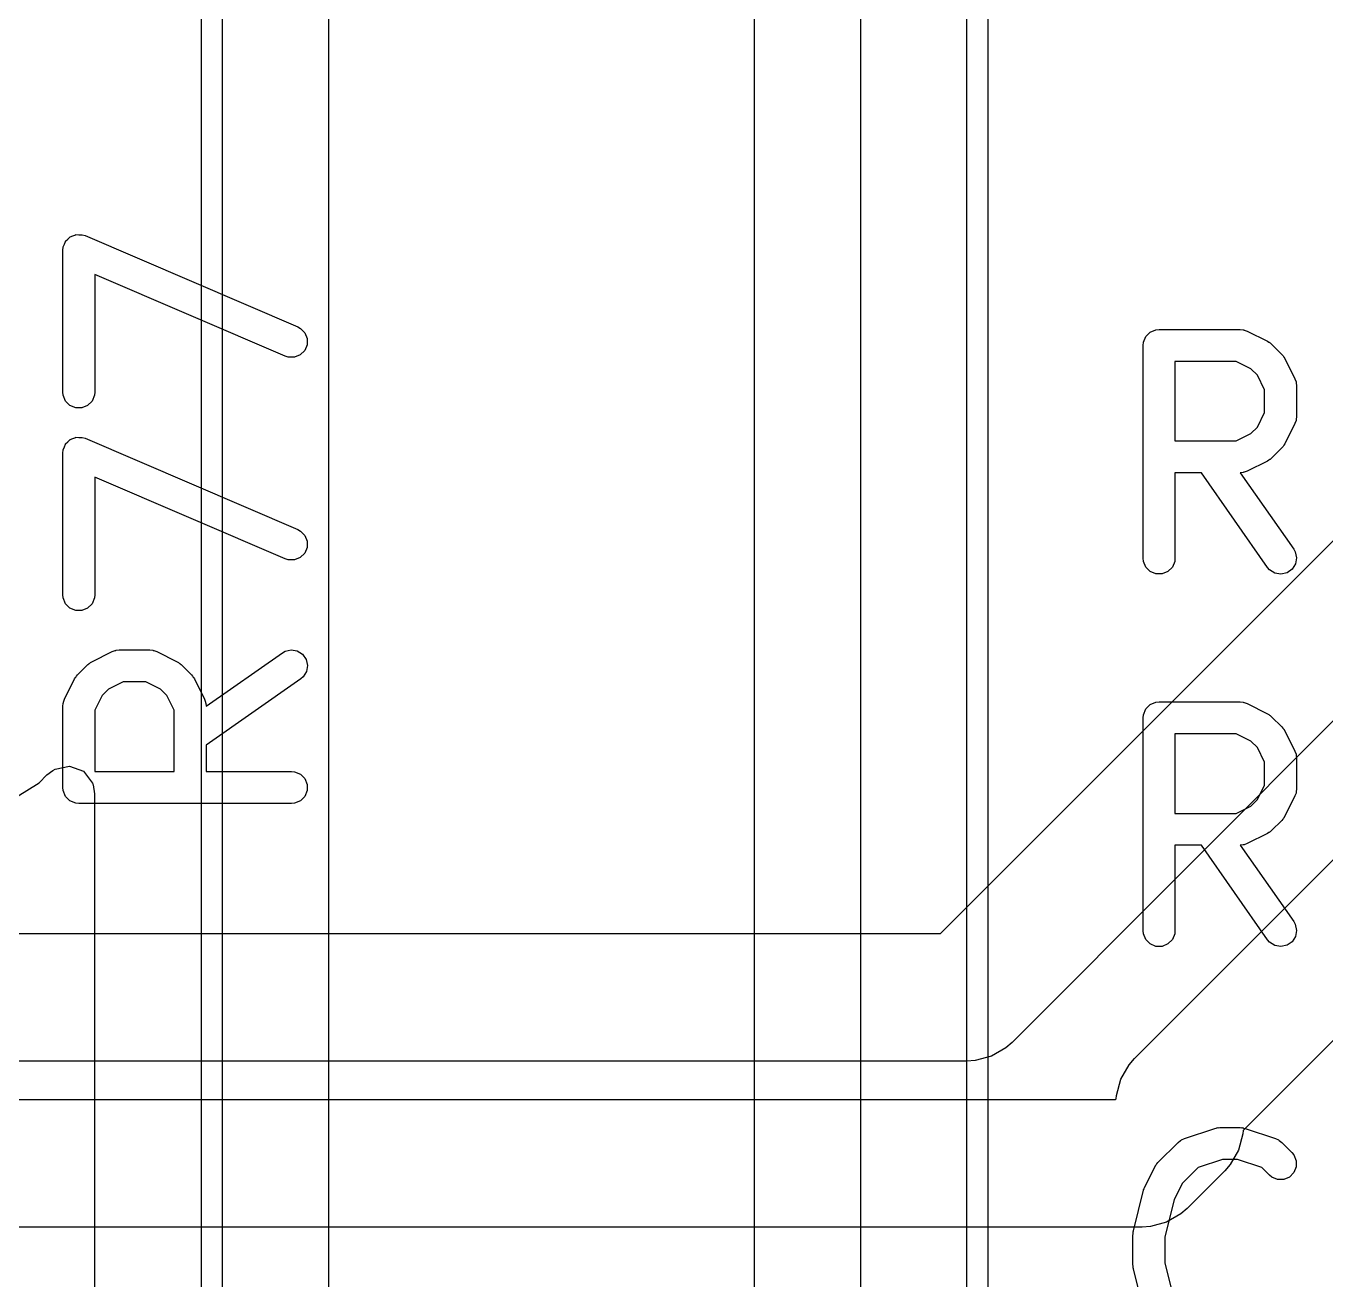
# Model space of a CAD drawing. Header units: inches. Extents: x 1.3 to 5.24, y -7.03 to -1.12.
# Drawn here: x 2.7983 to 3.0389, y -3.694 to -3.4621 of the extents above; entities that cross this region are included whole.
import ezdxf

# ---------------------------------------------------------------- set-up
doc = ezdxf.new("R2010")
doc.units = ezdxf.units.IN
doc.header["$MEASUREMENT"] = 0
for name, color, linetype, true_color in [('B.Cu', 153, 'CONTINUOUS', 0x4d7fc4), ('F.Cu', 13, 'CONTINUOUS', 0xc83434), ('F.Silkscreen', 41, 'CONTINUOUS', 0xf2eda1), ('In1.Cu', 91, 'CONTINUOUS', 0x7fc87f), ('In2.Cu', 33, 'CONTINUOUS', 0xce7d2c)]:
    doc.layers.add(name, color=color, linetype=linetype, true_color=true_color)

msp = doc.modelspace()

# ---------------------------------------------------------------- linework, layer by layer
at = {"layer": 'B.Cu', "linetype": 'CONTINUOUS'}
for p, q in [((2.93307, -2.87402), (2.93307, -3.75984)), ((2.85433, -3.72587), (2.85433, -2.89032)), ((2.83069, -2.90255), (2.83069, -3.71133)), ((2.97244, -3.5595), (2.97244, -3.35427)), ((2.97244, -3.70954), (2.97244, -3.5595))]:
    msp.add_line(p, q, dxfattribs=at)
at = {"layer": 'F.Cu', "linetype": 'CONTINUOUS'}
for p, q in [((2.95276, -3.12992), (2.95276, -3.77953)), ((2.83465, -3.72242), (2.83465, -3.15438)), ((2.9764, -3.7197), (2.9764, -3.22662)), ((2.80368, -3.59956), (2.80636, -3.59898)), ((2.80636, -3.59898), (2.80894, -3.59994)), ((2.80072, -3.60206), (2.80217, -3.60061)), ((2.80217, -3.60061), (2.80329, -3.59978)), ((2.80329, -3.59978), (2.80368, -3.59956)), ((2.80894, -3.59994), (2.81059, -3.60214)), ((2.79485, -3.60568), (2.80072, -3.60206)), ((2.81059, -3.60214), (2.81066, -3.60234)), ((2.81066, -3.60234), (2.8107, -3.60242)), ((2.8107, -3.60242), (2.811, -3.60413)), ((2.811, -3.60413), (2.811, -3.70269))]:
    msp.add_line(p, q, dxfattribs=at)
at = {"layer": 'F.Silkscreen', "linetype": 'CONTINUOUS'}
for p, q in [((2.80697, -3.50088), (2.80749, -3.50067)), ((2.80749, -3.50067), (2.80751, -3.50067)), ((2.80751, -3.50067), (2.80752, -3.50066)), ((2.80752, -3.50066), (2.80808, -3.50067)), ((2.80808, -3.50067), (2.80864, -3.50067)), ((2.80864, -3.50067), (2.80866, -3.50067)), ((2.80866, -3.50067), (2.80868, -3.50067)), ((2.80868, -3.50067), (2.80923, -3.50085)), ((2.80511, -3.50356), (2.80517, -3.50299)), ((2.80517, -3.50295), (2.80539, -3.50244)), ((2.80517, -3.50297), (2.80517, -3.50295)), ((2.80517, -3.50299), (2.80517, -3.50297)), ((2.80539, -3.50244), (2.80561, -3.50192)), ((2.80561, -3.50192), (2.80562, -3.50191)), ((2.80562, -3.50191), (2.80563, -3.50189)), ((2.80563, -3.50189), (2.80603, -3.5015)), ((2.80603, -3.5015), (2.80642, -3.50111)), ((2.80642, -3.50111), (2.80644, -3.5011)), ((2.80644, -3.5011), (2.80645, -3.50109)), ((2.80645, -3.50109), (2.80697, -3.50088)), ((2.80923, -3.50085), (2.8486, -3.51772)), ((2.80511, -3.52981), (2.80511, -3.50356)), ((2.84627, -3.52315), (2.81102, -3.50804)), ((2.81102, -3.50804), (2.81102, -3.52981)), ((2.8486, -3.51772), (2.8491, -3.518)), ((2.8491, -3.518), (2.84991, -3.51882)), ((2.84991, -3.51882), (2.85034, -3.51989)), ((2.85034, -3.51989), (2.85032, -3.52105)), ((3.0051, -3.52058), (3.00555, -3.51951)), ((3.00555, -3.51951), (3.00636, -3.5187)), ((3.00636, -3.5187), (3.00742, -3.51826)), ((3.00742, -3.51826), (3.008, -3.5182)), ((3.008, -3.5182), (3.023, -3.5182)), ((3.023, -3.5182), (3.02357, -3.51826)), ((3.02357, -3.51826), (3.02367, -3.5183)), ((3.02367, -3.5183), (3.02378, -3.51831)), ((3.02378, -3.51831), (3.02432, -3.51851)), ((3.02432, -3.51851), (3.02807, -3.52039)), ((2.84987, -3.52211), (2.84904, -3.52291)), ((2.85032, -3.52105), (2.84987, -3.52211)), ((3.00505, -3.52115), (3.0051, -3.52058)), ((3.00505, -3.56052), (3.00505, -3.52115)), ((3.02807, -3.52039), (3.02832, -3.52054)), ((3.02832, -3.52054), (3.02839, -3.52057)), ((3.02839, -3.52057), (3.02847, -3.52064)), ((3.02847, -3.52064), (3.02856, -3.5207)), ((3.02856, -3.5207), (3.02861, -3.52076)), ((3.02861, -3.52076), (3.02884, -3.52094)), ((3.02884, -3.52094), (3.03071, -3.52282)), ((2.84682, -3.52332), (2.84627, -3.52315)), ((2.84797, -3.52334), (2.84682, -3.52332)), ((2.84904, -3.52291), (2.84797, -3.52334)), ((3.0223, -3.52411), (3.01095, -3.52411)), ((3.01095, -3.52411), (3.01095, -3.53882)), ((3.025, -3.52546), (3.0223, -3.52411)), ((3.03071, -3.52282), (3.0309, -3.52304)), ((3.0309, -3.52304), (3.03096, -3.52309)), ((3.03096, -3.52309), (3.03101, -3.52318)), ((3.03101, -3.52318), (3.03108, -3.52326)), ((3.03108, -3.52326), (3.03111, -3.52334)), ((3.03111, -3.52334), (3.03126, -3.52358)), ((3.03126, -3.52358), (3.03314, -3.52733)), ((3.0262, -3.52665), (3.025, -3.52546)), ((3.02754, -3.52935), (3.0262, -3.52665)), ((3.02754, -3.53358), (3.02754, -3.52935)), ((3.03314, -3.52733), (3.03335, -3.52787)), ((3.03335, -3.52787), (3.03335, -3.52798)), ((3.03335, -3.52798), (3.03339, -3.52808)), ((3.03339, -3.52808), (3.03345, -3.52865)), ((3.03345, -3.52865), (3.03345, -3.53428)), ((2.80517, -3.53038), (2.80511, -3.52981)), ((2.80561, -3.53145), (2.80517, -3.53038)), ((2.80642, -3.53226), (2.80561, -3.53145)), ((2.81052, -3.53145), (2.8097, -3.53226)), ((2.81096, -3.53038), (2.81052, -3.53145)), ((2.81102, -3.52981), (2.81096, -3.53038)), ((2.80749, -3.5327), (2.80642, -3.53226)), ((2.80864, -3.5327), (2.80749, -3.5327)), ((2.8097, -3.53226), (2.80864, -3.5327)), ((3.0262, -3.53628), (3.02754, -3.53358)), ((3.03345, -3.53428), (3.03339, -3.53485)), ((3.025, -3.53748), (3.0262, -3.53628)), ((3.03314, -3.5356), (3.03126, -3.53935)), ((3.03335, -3.53506), (3.03314, -3.5356)), ((3.03339, -3.53485), (3.03335, -3.53495)), ((3.03335, -3.53495), (3.03335, -3.53506)), ((2.80563, -3.53939), (2.80603, -3.539)), ((2.80603, -3.539), (2.80642, -3.5386)), ((2.80642, -3.5386), (2.80644, -3.5386)), ((2.80644, -3.5386), (2.80645, -3.53858)), ((2.80645, -3.53858), (2.80697, -3.53837)), ((2.80697, -3.53837), (2.80749, -3.53816)), ((2.80749, -3.53816), (2.80751, -3.53816)), ((2.80751, -3.53816), (2.80752, -3.53815)), ((2.80752, -3.53815), (2.80808, -3.53816)), ((2.80808, -3.53816), (2.80864, -3.53816)), ((2.80864, -3.53816), (2.80866, -3.53817)), ((2.80866, -3.53817), (2.80868, -3.53817)), ((2.80868, -3.53817), (2.80923, -3.53834)), ((2.80923, -3.53834), (2.8486, -3.55522)), ((3.01095, -3.53882), (3.0223, -3.53882)), ((3.0223, -3.53882), (3.025, -3.53748)), ((2.80511, -3.54106), (2.80517, -3.54048)), ((2.80511, -3.5673), (2.80511, -3.54106)), ((2.80517, -3.54045), (2.80539, -3.53993)), ((2.80517, -3.54046), (2.80517, -3.54045)), ((2.80517, -3.54048), (2.80517, -3.54046)), ((2.80539, -3.53993), (2.80561, -3.53942)), ((2.80561, -3.53942), (2.80562, -3.5394)), ((2.80562, -3.5394), (2.80563, -3.53939)), ((3.03071, -3.54012), (3.02884, -3.54199)), ((3.0309, -3.53989), (3.03071, -3.54012)), ((3.03096, -3.53984), (3.0309, -3.53989)), ((3.03101, -3.53975), (3.03096, -3.53984)), ((3.03108, -3.53967), (3.03101, -3.53975)), ((3.03111, -3.5396), (3.03108, -3.53967)), ((3.03126, -3.53935), (3.03111, -3.5396)), ((3.02807, -3.54254), (3.02432, -3.54442)), ((3.02832, -3.54239), (3.02807, -3.54254)), ((3.02839, -3.54236), (3.02832, -3.54239)), ((3.02847, -3.54229), (3.02839, -3.54236)), ((3.02856, -3.54223), (3.02847, -3.54229)), ((3.02861, -3.54218), (3.02856, -3.54223)), ((3.02884, -3.54199), (3.02861, -3.54218)), ((2.84627, -3.56064), (2.81102, -3.54554)), ((2.81102, -3.54554), (2.81102, -3.5673)), ((3.01584, -3.54473), (3.01095, -3.54473)), ((3.01095, -3.54473), (3.01095, -3.56052)), ((3.02808, -3.56222), (3.01584, -3.54473)), ((3.02357, -3.54467), (3.02304, -3.54473)), ((3.02304, -3.54473), (3.03292, -3.55883)), ((3.02367, -3.54463), (3.02357, -3.54467)), ((3.02378, -3.54462), (3.02367, -3.54463)), ((3.02432, -3.54442), (3.02378, -3.54462)), ((2.8486, -3.55522), (2.8491, -3.5555)), ((2.8491, -3.5555), (2.84991, -3.55632)), ((2.84991, -3.55632), (2.85034, -3.55739)), ((2.85034, -3.55739), (2.85032, -3.55854)), ((2.84682, -3.56082), (2.84627, -3.56064)), ((2.84797, -3.56083), (2.84682, -3.56082)), ((2.84904, -3.56041), (2.84797, -3.56083)), ((2.84987, -3.5596), (2.84904, -3.56041)), ((2.85032, -3.55854), (2.84987, -3.5596)), ((3.0051, -3.5611), (3.00505, -3.56052)), ((3.01095, -3.56052), (3.0109, -3.5611)), ((3.03292, -3.55883), (3.0332, -3.55934)), ((3.0332, -3.55934), (3.03345, -3.56046)), ((3.03345, -3.56046), (3.03325, -3.56159)), ((3.00555, -3.56216), (3.0051, -3.5611)), ((3.00636, -3.56298), (3.00555, -3.56216)), ((3.00742, -3.56342), (3.00636, -3.56298)), ((3.00964, -3.56298), (3.00858, -3.56342)), ((3.01046, -3.56216), (3.00964, -3.56298)), ((3.0109, -3.5611), (3.01046, -3.56216)), ((3.02846, -3.56266), (3.02808, -3.56222)), ((3.02943, -3.56328), (3.02846, -3.56266)), ((3.03056, -3.56348), (3.02943, -3.56328)), ((3.03169, -3.56323), (3.03056, -3.56348)), ((3.03263, -3.56257), (3.03169, -3.56323)), ((3.03325, -3.56159), (3.03263, -3.56257)), ((3.00858, -3.56342), (3.00742, -3.56342)), ((2.80517, -3.56788), (2.80511, -3.5673)), ((2.80561, -3.56894), (2.80517, -3.56788)), ((2.81096, -3.56788), (2.81052, -3.56894)), ((2.81102, -3.5673), (2.81096, -3.56788)), ((2.80642, -3.56976), (2.80561, -3.56894)), ((2.80749, -3.5702), (2.80642, -3.56976)), ((2.80864, -3.5702), (2.80749, -3.5702)), ((2.8097, -3.56976), (2.80864, -3.5702)), ((2.81052, -3.56894), (2.8097, -3.56976)), ((2.81424, -3.57779), (2.81478, -3.57758)), ((2.81478, -3.57758), (2.81489, -3.57757)), ((2.81489, -3.57757), (2.81499, -3.57753)), ((2.81499, -3.57753), (2.81556, -3.57747)), ((2.81556, -3.57747), (2.82119, -3.57747)), ((2.82119, -3.57747), (2.82176, -3.57753)), ((2.82176, -3.57753), (2.82186, -3.57757)), ((2.82186, -3.57757), (2.82197, -3.57758)), ((2.82197, -3.57758), (2.82251, -3.57779)), ((2.84574, -3.57801), (2.84625, -3.57772)), ((2.84625, -3.57772), (2.84737, -3.57748)), ((2.84737, -3.57748), (2.8485, -3.57768)), ((2.8485, -3.57768), (2.84948, -3.57829)), ((2.80973, -3.58021), (2.80995, -3.58003)), ((2.80995, -3.58003), (2.81, -3.57997)), ((2.81, -3.57997), (2.81009, -3.57991)), ((2.81009, -3.57991), (2.81017, -3.57985)), ((2.81017, -3.57985), (2.81024, -3.57982)), ((2.81024, -3.57982), (2.81049, -3.57966)), ((2.81049, -3.57966), (2.81424, -3.57779)), ((2.82251, -3.57779), (2.82626, -3.57966)), ((2.82626, -3.57966), (2.82651, -3.57982)), ((2.82651, -3.57982), (2.82658, -3.57985)), ((2.82658, -3.57985), (2.82666, -3.57991)), ((2.82666, -3.57991), (2.82675, -3.57997)), ((2.82675, -3.57997), (2.8268, -3.58003)), ((2.8268, -3.58003), (2.82702, -3.58021)), ((2.83163, -3.58788), (2.84574, -3.57801)), ((2.84948, -3.57829), (2.85014, -3.57924)), ((2.85014, -3.57924), (2.85039, -3.58036)), ((2.80745, -3.58261), (2.80748, -3.58254)), ((2.80748, -3.58254), (2.80755, -3.58246)), ((2.80755, -3.58246), (2.80761, -3.58237)), ((2.80761, -3.58237), (2.80766, -3.58232)), ((2.80766, -3.58232), (2.80785, -3.58209)), ((2.80785, -3.58209), (2.80973, -3.58021)), ((2.82702, -3.58021), (2.8289, -3.58209)), ((2.8289, -3.58209), (2.82909, -3.58232)), ((2.82909, -3.58232), (2.82914, -3.58237)), ((2.82914, -3.58237), (2.8292, -3.58246)), ((2.8292, -3.58246), (2.82927, -3.58254)), ((2.82927, -3.58254), (2.8293, -3.58261)), ((2.84957, -3.58247), (2.84913, -3.58285)), ((2.85019, -3.5815), (2.84957, -3.58247)), ((2.85039, -3.58036), (2.85019, -3.5815)), ((2.80542, -3.58661), (2.8073, -3.58286)), ((2.8073, -3.58286), (2.80745, -3.58261)), ((2.81356, -3.58473), (2.81237, -3.58593)), ((2.81626, -3.58338), (2.81356, -3.58473)), ((2.82049, -3.58338), (2.81626, -3.58338)), ((2.82319, -3.58473), (2.82049, -3.58338)), ((2.82438, -3.58593), (2.82319, -3.58473)), ((2.8293, -3.58261), (2.82945, -3.58286)), ((2.82945, -3.58286), (2.83133, -3.58661)), ((2.84913, -3.58285), (2.83164, -3.59509)), ((2.80511, -3.58793), (2.80517, -3.58735)), ((2.80517, -3.58735), (2.80521, -3.58725)), ((2.80521, -3.58725), (2.80522, -3.58715)), ((2.80522, -3.58715), (2.80542, -3.58661)), ((2.81237, -3.58593), (2.81102, -3.58862)), ((2.82573, -3.58862), (2.82438, -3.58593)), ((2.83133, -3.58661), (2.83153, -3.58715)), ((2.83153, -3.58715), (2.83154, -3.58725)), ((2.83154, -3.58725), (2.83158, -3.58735)), ((2.83158, -3.58735), (2.83163, -3.58788)), ((3.00636, -3.5876), (3.00742, -3.58716)), ((3.00742, -3.58716), (3.008, -3.5871)), ((3.008, -3.5871), (3.023, -3.5871)), ((3.023, -3.5871), (3.02357, -3.58716)), ((3.02357, -3.58716), (3.02367, -3.5872)), ((3.02367, -3.5872), (3.02378, -3.5872)), ((3.02378, -3.5872), (3.02432, -3.58741)), ((2.80511, -3.60292), (2.80511, -3.58793)), ((2.81102, -3.58862), (2.81102, -3.59997)), ((2.82573, -3.59997), (2.82573, -3.58862)), ((3.00505, -3.59005), (3.0051, -3.58948)), ((3.0051, -3.58948), (3.00555, -3.58841)), ((3.00555, -3.58841), (3.00636, -3.5876)), ((3.02432, -3.58741), (3.02807, -3.58929)), ((3.02807, -3.58929), (3.02832, -3.58944)), ((3.02832, -3.58944), (3.02839, -3.58947)), ((3.02839, -3.58947), (3.02847, -3.58954)), ((3.02847, -3.58954), (3.02856, -3.58959)), ((3.02856, -3.58959), (3.02861, -3.58965)), ((3.02861, -3.58965), (3.02884, -3.58984)), ((3.00505, -3.62942), (3.00505, -3.59005)), ((3.02884, -3.58984), (3.03071, -3.59171)), ((3.03071, -3.59171), (3.0309, -3.59194)), ((3.0309, -3.59194), (3.03096, -3.59199)), ((3.03096, -3.59199), (3.03101, -3.59208)), ((3.03101, -3.59208), (3.03108, -3.59216)), ((3.03108, -3.59216), (3.03111, -3.59223)), ((3.0223, -3.593), (3.01095, -3.593)), ((3.01095, -3.593), (3.01095, -3.60772)), ((3.025, -3.59435), (3.0223, -3.593)), ((3.0262, -3.59555), (3.025, -3.59435)), ((3.03111, -3.59223), (3.03126, -3.59248)), ((3.03126, -3.59248), (3.03314, -3.59623)), ((2.83164, -3.59509), (2.83164, -3.59997)), ((3.02754, -3.59825), (3.0262, -3.59555)), ((3.03314, -3.59623), (3.03335, -3.59677)), ((3.03335, -3.59677), (3.03335, -3.59688)), ((3.03335, -3.59688), (3.03339, -3.59697)), ((3.03339, -3.59697), (3.03345, -3.59755)), ((3.02754, -3.60248), (3.02754, -3.59825)), ((3.03345, -3.59755), (3.03345, -3.60318)), ((2.81102, -3.59997), (2.82573, -3.59997)), ((2.83164, -3.59997), (2.84743, -3.59997)), ((2.84743, -3.59997), (2.84801, -3.60003)), ((2.84801, -3.60003), (2.84907, -3.60047)), ((2.84907, -3.60047), (2.84989, -3.60128)), ((2.84989, -3.60128), (2.85033, -3.60235)), ((2.80517, -3.6035), (2.80511, -3.60292)), ((2.80561, -3.60457), (2.80517, -3.6035)), ((2.85033, -3.6035), (2.84989, -3.60457)), ((2.85033, -3.60235), (2.85033, -3.6035)), ((3.0262, -3.60518), (3.02754, -3.60248)), ((3.03335, -3.60396), (3.03314, -3.6045)), ((3.03339, -3.60375), (3.03335, -3.60385)), ((3.03335, -3.60385), (3.03335, -3.60396)), ((3.03345, -3.60318), (3.03339, -3.60375)), ((2.80642, -3.60538), (2.80561, -3.60457)), ((2.80749, -3.60582), (2.80642, -3.60538)), ((2.80806, -3.60588), (2.80749, -3.60582)), ((2.84743, -3.60588), (2.80806, -3.60588)), ((2.84801, -3.60582), (2.84743, -3.60588)), ((2.84907, -3.60538), (2.84801, -3.60582)), ((2.84989, -3.60457), (2.84907, -3.60538)), ((3.0223, -3.60772), (3.025, -3.60637)), ((3.025, -3.60637), (3.0262, -3.60518)), ((3.03314, -3.6045), (3.03126, -3.60825)), ((3.01095, -3.60772), (3.0223, -3.60772)), ((3.03071, -3.60901), (3.02884, -3.61089)), ((3.0309, -3.60879), (3.03071, -3.60901)), ((3.03096, -3.60874), (3.0309, -3.60879)), ((3.03101, -3.60865), (3.03096, -3.60874)), ((3.03108, -3.60857), (3.03101, -3.60865)), ((3.03111, -3.60849), (3.03108, -3.60857)), ((3.03126, -3.60825), (3.03111, -3.60849)), ((3.02807, -3.61144), (3.02432, -3.61332)), ((3.02832, -3.61128), (3.02807, -3.61144)), ((3.02839, -3.61125), (3.02832, -3.61128)), ((3.02847, -3.61119), (3.02839, -3.61125)), ((3.02856, -3.61113), (3.02847, -3.61119)), ((3.02861, -3.61107), (3.02856, -3.61113)), ((3.02884, -3.61089), (3.02861, -3.61107)), ((3.01584, -3.61363), (3.01095, -3.61363)), ((3.01095, -3.61363), (3.01095, -3.62942)), ((3.02808, -3.63112), (3.01584, -3.61363)), ((3.02357, -3.61357), (3.02304, -3.61362)), ((3.02304, -3.61362), (3.03292, -3.62773)), ((3.02367, -3.61353), (3.02357, -3.61357)), ((3.02378, -3.61352), (3.02367, -3.61353)), ((3.02432, -3.61332), (3.02378, -3.61352)), ((3.03292, -3.62773), (3.0332, -3.62823)), ((3.0332, -3.62823), (3.03345, -3.62936)), ((3.0051, -3.63), (3.00505, -3.62942)), ((3.00555, -3.63106), (3.0051, -3.63)), ((3.0109, -3.63), (3.01046, -3.63106)), ((3.01095, -3.62942), (3.0109, -3.63)), ((3.03325, -3.63049), (3.03263, -3.63146)), ((3.03345, -3.62936), (3.03325, -3.63049)), ((3.00636, -3.63188), (3.00555, -3.63106)), ((3.00742, -3.63232), (3.00636, -3.63188)), ((3.00858, -3.63232), (3.00742, -3.63232)), ((3.00964, -3.63188), (3.00858, -3.63232)), ((3.01046, -3.63106), (3.00964, -3.63188)), ((3.02846, -3.63155), (3.02808, -3.63112)), ((3.02943, -3.63217), (3.02846, -3.63155)), ((3.03056, -3.63237), (3.02943, -3.63217)), ((3.03169, -3.63212), (3.03056, -3.63237)), ((3.03263, -3.63146), (3.03169, -3.63212)), ((3.01269, -3.66787), (3.01832, -3.66599)), ((3.01832, -3.66599), (3.0186, -3.66593)), ((3.0186, -3.66593), (3.01867, -3.6659)), ((3.01867, -3.6659), (3.01878, -3.66589)), ((3.01878, -3.66589), (3.01888, -3.66586)), ((3.01888, -3.66586), (3.01896, -3.66587)), ((3.01896, -3.66587), (3.01925, -3.66584)), ((3.01925, -3.66584), (3.023, -3.66584)), ((3.023, -3.66584), (3.02329, -3.66587)), ((3.02329, -3.66587), (3.02337, -3.66586)), ((3.02337, -3.66586), (3.02347, -3.66589)), ((3.02347, -3.66589), (3.02357, -3.6659)), ((3.02357, -3.6659), (3.02365, -3.66593)), ((3.02365, -3.66593), (3.02393, -3.66599)), ((3.02393, -3.66599), (3.02956, -3.66787)), ((3.00779, -3.67233), (3.01154, -3.66858)), ((3.01154, -3.66858), (3.01198, -3.66821)), ((3.01198, -3.66821), (3.01208, -3.66817)), ((3.01208, -3.66817), (3.01216, -3.6681)), ((3.01216, -3.6681), (3.01269, -3.66787)), ((3.02956, -3.66787), (3.03009, -3.6681)), ((3.03009, -3.6681), (3.03017, -3.66817)), ((3.03017, -3.66817), (3.03026, -3.66821)), ((3.03026, -3.66821), (3.03071, -3.66858)), ((3.03071, -3.66858), (3.03259, -3.67045)), ((3.03259, -3.67045), (3.03295, -3.6709)), ((3.03295, -3.6709), (3.03339, -3.67197)), ((3.00536, -3.67685), (3.00723, -3.6731)), ((3.00723, -3.6731), (3.00739, -3.67285)), ((3.00739, -3.67285), (3.00742, -3.67278)), ((3.00742, -3.67278), (3.00749, -3.67269)), ((3.00749, -3.67269), (3.00754, -3.67261)), ((3.00754, -3.67261), (3.0076, -3.67255)), ((3.0076, -3.67255), (3.00779, -3.67233)), ((3.01522, -3.67325), (3.0123, -3.67617)), ((3.01973, -3.67174), (3.01522, -3.67325)), ((3.02252, -3.67174), (3.01973, -3.67174)), ((3.02703, -3.67325), (3.02252, -3.67174)), ((3.02841, -3.67463), (3.02703, -3.67325)), ((3.03339, -3.67312), (3.03295, -3.67418)), ((3.03339, -3.67197), (3.03339, -3.67312)), ((3.0123, -3.67617), (3.01079, -3.6792)), ((3.02886, -3.675), (3.02841, -3.67463)), ((3.02992, -3.67544), (3.02886, -3.675)), ((3.03107, -3.67544), (3.02992, -3.67544)), ((3.03214, -3.675), (3.03107, -3.67544)), ((3.03295, -3.67418), (3.03214, -3.675)), ((3.00326, -3.68495), (3.00514, -3.67745)), ((3.00514, -3.67745), (3.00515, -3.67741)), ((3.00515, -3.67739), (3.00524, -3.67715)), ((3.00515, -3.67741), (3.00515, -3.67739)), ((3.00524, -3.67715), (3.00533, -3.6769)), ((3.00533, -3.6769), (3.00534, -3.67689)), ((3.00534, -3.67689), (3.00536, -3.67685)), ((3.01079, -3.6792), (3.00908, -3.68603)), ((3.00317, -3.68566), (3.00318, -3.68556)), ((3.00317, -3.69129), (3.00317, -3.68566)), ((3.00318, -3.68552), (3.00321, -3.68531)), ((3.00318, -3.68556), (3.00318, -3.68552)), ((3.00321, -3.68531), (3.00323, -3.68509)), ((3.00323, -3.68509), (3.00325, -3.68505)), ((3.00325, -3.68505), (3.00326, -3.68495)), ((3.00908, -3.68603), (3.00908, -3.69093)), ((3.00318, -3.69139), (3.00317, -3.69129)), ((3.00318, -3.69143), (3.00318, -3.69139)), ((3.00321, -3.69165), (3.00318, -3.69143)), ((3.00323, -3.69187), (3.00321, -3.69165)), ((3.00325, -3.69191), (3.00323, -3.69187)), ((3.00326, -3.69201), (3.00325, -3.69191)), ((3.00514, -3.6995), (3.00326, -3.69201)), ((3.00908, -3.69093), (3.01079, -3.69776))]:
    msp.add_line(p, q, dxfattribs=at)
at = {"layer": 'In1.Cu', "linetype": 'CONTINUOUS'}
for p, q in [((2.95276, -2.87402), (2.95276, -3.7157)), ((2.83465, -3.74016), (2.83465, -2.89848))]:
    msp.add_line(p, q, dxfattribs=at)
at = {"layer": 'In2.Cu', "linetype": 'CONTINUOUS'}
for p, q in [((2.96755, -3.62992), (3.27559, -3.32188)), ((3.29575, -3.33512), (2.98079, -3.65008)), ((3.00346, -3.65307), (3.18062, -3.4759)), ((3.19387, -3.49606), (3.02356, -3.66637)), ((2.59843, -3.62992), (2.96755, -3.62992)), ((2.97963, -3.6511), (2.97696, -3.65264)), ((2.98079, -3.65008), (2.97963, -3.6511)), ((2.97244, -3.65354), (2.60332, -3.65354)), ((2.97398, -3.65344), (2.97244, -3.65354)), ((2.97696, -3.65264), (2.97398, -3.65344)), ((3.0009, -3.6569), (3.00244, -3.65423)), ((3.00244, -3.65423), (3.00346, -3.65307)), ((3.0001, -3.65988), (3.0009, -3.6569)), ((2.62677, -3.66063), (2.98516, -3.66063)), ((2.98516, -3.66063), (2.99995, -3.66063)), ((2.99995, -3.66063), (3.00006, -3.66053)), ((3.00006, -3.66053), (3.0001, -3.65988)), ((3.02356, -3.66637), (3.02352, -3.66702)), ((3.02352, -3.66702), (3.02272, -3.67)), ((3.02272, -3.67), (3.02118, -3.67267)), ((3.02016, -3.67383), (3.0132, -3.68079)), ((3.02118, -3.67267), (3.02016, -3.67383)), ((3.0132, -3.68079), (3.01204, -3.68181)), ((3.00937, -3.68335), (3.00639, -3.68415)), ((3.01204, -3.68181), (3.00937, -3.68335)), ((2.98516, -3.68425), (2.63166, -3.68425)), ((3.00485, -3.68425), (2.98516, -3.68425)), ((3.00639, -3.68415), (3.00485, -3.68425))]:
    msp.add_line(p, q, dxfattribs=at)

doc.saveas('drawing.dxf')
